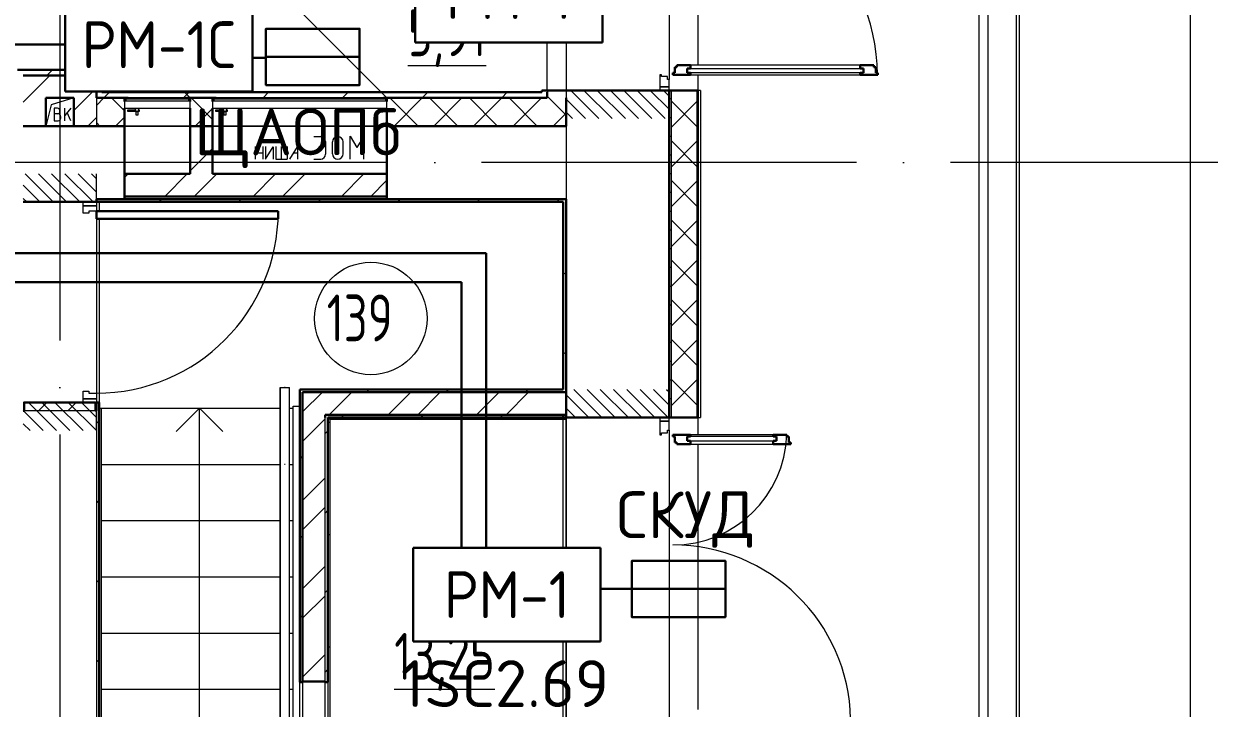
# Model space of a CAD drawing. Header units: millimetres. Extents: x -1073752 to 1436911, y -1379358 to 94781.
# Drawn here: x -1000160 to -993837, y -879231 to -875578 of the extents above; entities that cross this region are included whole.
import ezdxf
from ezdxf.enums import TextEntityAlignment as Align

# ---------------------------------------------------------------- set-up
doc = ezdxf.new("R2010")
doc.units = ezdxf.units.MM
doc.set_wipeout_variables(frame=1)
for name, pattern in [('ADSK_Линия сетки', [25, 20, -2.5, 0, -2.5]), ('ADSK_Сверху', [450, 300, -150]), ('ADSK_Штриховая_ш2 п1_5', [4.5, 3, -1.5])]:
    doc.linetypes.add(name, pattern=pattern)
for name, color, linetype, lineweight in [('RC-Линии_связи-Адресные', 5, 'Continuous', 50), ('RC-Прочее_оборудование', 1, 'Continuous', 30), ('АПС', 5, 'Continuous', 30), ('Двери', 252, 'Continuous', 9), ('Лестницы', 7, 'Continuous', 9), ('лс', 5, 'Continuous', 30), ('Марки помещений', 7, 'Continuous', 20), ('Оборудование', 7, 'Continuous', 18), ('Ограждение', 252, 'Continuous', 9), ('Оси', 252, 'Continuous', 9), ('Перекрытие', 252, 'Continuous', 18), ('Стены внутренние', 7, 'Continuous', 18), ('Стены наружные', 7, 'Continuous', 18), ('Стены штриховка', 7, 'Continuous', 9), ('Стрелки вверх', 7, 'Continuous', 18)]:
    doc.layers.add(name, color=color, linetype=linetype, lineweight=lineweight)
doc.layers.add('Двери открывание', color=7, linetype='Continuous', lineweight=9, true_color=0xc0c0c0)
doc.layers.add('Линии', color=7, linetype='Continuous', lineweight=9, true_color=0x00a600)
doc.styles.add('GOST Common_3', font='', dxfattribs={"height": 3.5})
doc.styles.add('ICOCPEUR', font='isocpeur.ttf', dxfattribs={"height": 250})
doc.styles.add('ISOCPEUR', font='isocpeur.ttf', dxfattribs={"height": 250})
doc.styles.add('RubezhCAD', font='isocpeur.ttf')
doc.styles.get("Standard").update_dxf_attribs({"font": 'arial.ttf'})
doc.styles.get('GOST Common_3').set_extended_font_data('GOST 2.304 type A')
pattern_1 = [(0, (-32119.8, 96), (0, 600), []), (90, (-32119.8, 96), (-600, 4e-14), [])]

# ---------------------------------------------------------------- blocks, each defined once
blk = doc.blocks.new('1 этаж')
at = {"layer": 'Двери', "lineweight": 18, "true_color": 0x636466}
h = blk.add_hatch(dxfattribs=at)
h.set_pattern_fill('FP_2', color=251, angle=-90, style=0, pattern_type=2)
h.set_pattern_definition([(315, (-4580.8, 22276.27), (35.3553, 35.3553), [])])
h.paths.add_polyline_path([(-4855.8, 21391.3), (-4305.8, 21391.3), (-4305.8, 21541.3), (-4855.8, 21541.3)])
h.paths.add_polyline_path([(-4855.8, 22761.3), (-4305.8, 22761.3), (-4305.8, 22911.3), (-4855.8, 22911.3)])
h = blk.add_hatch(dxfattribs=at)
h.set_pattern_fill('FP_2', color=251, angle=-90, style=0, pattern_type=2)
h.set_pattern_definition([(315, (-7555.8, 20411.27), (35.3553, 35.3553), [])])
h.paths.add_polyline_path([(-7750.8, 19726.3), (-7360.8, 19726.3), (-7360.8, 19876.3), (-7750.8, 19876.3)])
h.paths.add_polyline_path([(-7360.8, 20946.3), (-7360.8, 21096.3), (-7750.8, 21096.3), (-7750.8, 20946.3)])
h = blk.add_hatch(dxfattribs=at)
h.set_pattern_fill('FP_2', color=251, angle=-90, style=0, pattern_type=2)
h.set_pattern_definition([(315, (-4580.8, 19071.27), (35.3553, 35.3553), [])])
h.paths.add_polyline_path([(-4855.8, 17946.3), (-4305.8, 17946.3), (-4305.8, 18096.3), (-4855.8, 18096.3)])
h.paths.add_polyline_path([(-4340.6, 19796.3), (-4305.8, 19796.3), (-4305.8, 19946.3), (-4855.8, 19946.3), (-4855.8, 19796.3)])
at = {"layer": 'Ограждение', "true_color": 0x636466}
h = blk.add_hatch(dxfattribs=at)
h.set_pattern_fill('FP_25', color=251, style=0, pattern_type=2)
h.set_pattern_definition(pattern_1)
h.paths.add_polyline_path([(-4870.8, 19786.3), (-4855.8, 19786.3), (-4855.8, 19796.3), (-6125.8, 19796.3), (-6115.8, 19786.3), (-5058.1, 19786.3)])
h = blk.add_hatch(dxfattribs=at)
h.set_pattern_fill('FP_25', color=251, style=0, pattern_type=2)
h.set_pattern_definition(pattern_1)
h.paths.add_polyline_path([(-6125.8, 16656.3), (-6115.8, 16656.3), (-6115.8, 19786.3), (-6125.8, 19796.3), (-6125.8, 16726.3)])
at = {"color": 251, "lineweight": 18, "true_color": 0x636466}
for p, q in [((-7480.8, 21501.3), (-7601.2, 21464.6)), ((-7601.2, 21464.6), (-7630.8, 21351.3)), ((-7568.6, 21446.7), (-7585.2, 21446.7)), ((-7585.2, 21446.7), (-7585.2, 21380)), ((-7496.4, 21446.7), (-7529.7, 21407)), ((-7529.7, 21380), (-7529.7, 21446.7)), ((-7566.7, 21417.1), (-7585.2, 21417.1)), ((-7585.2, 21380), (-7564.9, 21380)), ((-7555.6, 21428.2), (-7555.6, 21433.7)), ((-7550.1, 21394.8), (-7550.1, 21400.4)), ((-7496.4, 21380), (-7516.3, 21422.9))]:
    blk.add_line(p, q, dxfattribs=at)
for centre, radius, start, end in [((-7568.6, 21433.7), 13, 0, 90), ((-7566.7, 21428.2), 11.1, 270, 0), ((-7566.7, 21400.4), 16.7, 0, 90), ((-7564.9, 21394.8), 14.8, 270, 0)]:
    blk.add_arc(centre, radius, start, end, dxfattribs=at)
at = {"layer": 'Двери', "color": 251, "true_color": 0x636466}
for p, q in [((-4346.8, 21625.3), (-4355.8, 21625.3)), ((-4355.8, 21625.3), (-4355.8, 21561.3)), ((-4346.8, 21615.3), (-4346.8, 21625.3)), ((-4209.8, 21658.3), (-3269.8, 21658.3)), ((-4209.8, 21634.3), (-4209.8, 21658.3)), ((-3269.8, 21634.3), (-4209.8, 21634.3)), ((-3287.8, 21675.3), (-4191.8, 21675.3)), ((-4191.8, 21625.3), (-3287.8, 21625.3)), ((-3269.8, 21658.3), (-3269.8, 21634.3)), ((-4314.8, 21615.3), (-4346.8, 21615.3)), ((-4314.8, 21600.3), (-4314.8, 21615.3)), ((-4305.8, 21600.3), (-4314.8, 21600.3)), ((-4305.8, 21561.3), (-4305.8, 21600.3)), ((-4305.8, 21561.3), (-4355.8, 21561.3)), ((-4355.8, 21561.3), (-4355.8, 21541.3)), ((-4355.8, 21561.3), (-4305.8, 21561.3)), ((-4355.8, 21541.3), (-4305.8, 21541.3)), ((-4305.8, 21541.3), (-4305.8, 21561.3)), ((-7430.8, 20946.3), (-7360.8, 20946.3)), ((-7430.8, 20926.3), (-7430.8, 20946.3)), ((-7360.8, 20946.3), (-7360.8, 20926.3)), ((-7430.8, 20886.3), (-7430.8, 20926.3)), ((-7430.8, 20926.3), (-7360.8, 20926.3)), ((-7360.8, 20926.3), (-7430.8, 20926.3)), ((-7400.8, 20886.3), (-7430.8, 20886.3)), ((-7400.8, 20896.3), (-7400.8, 20886.3)), ((-7360.8, 20896.3), (-7400.8, 20896.3)), ((-7360.8, 20926.3), (-7360.8, 20896.3)), ((-7430.8, 19936.3), (-7400.8, 19936.3)), ((-7430.8, 19896.3), (-7430.8, 19936.3)), ((-7400.8, 19936.3), (-7400.8, 19926.3)), ((-7400.8, 19926.3), (-7360.8, 19926.3)), ((-7360.8, 19926.3), (-7360.8, 19896.3)), ((-7360.8, 19896.3), (-7430.8, 19896.3)), ((-7430.8, 19876.3), (-7430.8, 19896.3)), ((-7430.8, 19896.3), (-7360.8, 19896.3)), ((-7360.8, 19876.3), (-7430.8, 19876.3)), ((-7360.8, 19896.3), (-7360.8, 19876.3)), ((-4305.8, 19796.3), (-4355.8, 19796.3)), ((-4355.8, 19796.3), (-4355.8, 19776.3)), ((-4305.8, 19776.3), (-4305.8, 19796.3)), ((-4355.8, 19776.3), (-4305.8, 19776.3)), ((-4305.8, 19776.3), (-4355.8, 19776.3)), ((-4355.8, 19776.3), (-4355.8, 19704.3)), ((-4314.8, 19714.3), (-4314.8, 19729.3)), ((-4314.8, 19729.3), (-4305.8, 19729.3)), ((-4305.8, 19729.3), (-4305.8, 19776.3)), ((-4355.8, 19704.3), (-4346.8, 19704.3)), ((-4346.8, 19704.3), (-4346.8, 19714.3)), ((-4346.8, 19714.3), (-4314.8, 19714.3)), ((-4209.8, 19695.3), (-4209.8, 19671.3)), ((-3733.8, 19695.3), (-4209.8, 19695.3)), ((-4209.8, 19671.3), (-3733.8, 19671.3)), ((-3751.8, 19704.3), (-4191.8, 19704.3)), ((-3733.8, 19671.3), (-3733.8, 19695.3)), ((-4191.8, 19654.3), (-3751.8, 19654.3))]:
    blk.add_line(p, q, dxfattribs=at)
at = {"layer": 'Двери', "color": 251, "lineweight": 30, "true_color": 0x636466}
for p, q in [((-4275.8, 21634.3), (-4285.8, 21634.3)), ((-4285.8, 21634.3), (-4285.8, 21625.3)), ((-4285.8, 21625.3), (-4191.8, 21625.3)), ((-4275.8, 21666.3), (-4275.8, 21634.3)), ((-4265.8, 21666.3), (-4275.8, 21666.3)), ((-4191.8, 21675.3), (-4265.8, 21675.3)), ((-4265.8, 21675.3), (-4265.8, 21666.3)), ((-4191.8, 21658.3), (-4209.8, 21658.3)), ((-4209.8, 21658.3), (-4209.8, 21634.3)), ((-4209.8, 21634.3), (-4191.8, 21634.3)), ((-4191.8, 21675.3), (-4191.8, 21658.3)), ((-4191.8, 21634.3), (-4191.8, 21625.3)), ((-3213.8, 21675.3), (-3287.8, 21675.3)), ((-3287.8, 21675.3), (-3287.8, 21658.3)), ((-3287.8, 21658.3), (-3269.8, 21658.3)), ((-3287.8, 21634.3), (-3287.8, 21625.3)), ((-3269.8, 21634.3), (-3287.8, 21634.3)), ((-3287.8, 21625.3), (-3193.8, 21625.3)), ((-3269.8, 21658.3), (-3269.8, 21634.3)), ((-3213.8, 21666.3), (-3213.8, 21675.3)), ((-3203.8, 21666.3), (-3213.8, 21666.3)), ((-3203.8, 21634.3), (-3203.8, 21666.3)), ((-3193.8, 21634.3), (-3203.8, 21634.3)), ((-3193.8, 21625.3), (-3193.8, 21634.3)), ((-7360.8, 20896.3), (-6390.8, 20896.3)), ((-7360.8, 20856.3), (-7360.8, 20896.3)), ((-6390.8, 20896.3), (-6390.8, 20856.3)), ((-6390.8, 20856.3), (-7360.8, 20856.3)), ((-4191.8, 19704.3), (-4285.8, 19704.3)), ((-4285.8, 19704.3), (-4285.8, 19695.3)), ((-4285.8, 19695.3), (-4275.8, 19695.3)), ((-4275.8, 19695.3), (-4275.8, 19663.3)), ((-4209.8, 19695.3), (-4191.8, 19695.3)), ((-4209.8, 19671.3), (-4209.8, 19695.3)), ((-4191.8, 19671.3), (-4209.8, 19671.3)), ((-4191.8, 19695.3), (-4191.8, 19704.3)), ((-4191.8, 19654.3), (-4191.8, 19671.3)), ((-3677.8, 19704.3), (-3751.8, 19704.3)), ((-3751.8, 19695.3), (-3751.8, 19704.3)), ((-3733.8, 19695.3), (-3751.8, 19695.3)), ((-3751.8, 19671.3), (-3733.8, 19671.3)), ((-3751.8, 19654.3), (-3751.8, 19671.3)), ((-3733.8, 19671.3), (-3733.8, 19695.3)), ((-3677.8, 19695.3), (-3677.8, 19704.3)), ((-3667.8, 19695.3), (-3677.8, 19695.3)), ((-3667.8, 19663.3), (-3667.8, 19695.3)), ((-4275.8, 19663.3), (-4265.8, 19663.3)), ((-4265.8, 19663.3), (-4265.8, 19654.3)), ((-4265.8, 19654.3), (-4191.8, 19654.3)), ((-3751.8, 19654.3), (-3657.8, 19654.3)), ((-3657.8, 19663.3), (-3667.8, 19663.3)), ((-3657.8, 19654.3), (-3657.8, 19663.3))]:
    blk.add_line(p, q, dxfattribs=at)
at = {"layer": 'Двери', "color": 251, "linetype": 'ADSK_Штриховая_ш2 п1_5', "true_color": 0x636466}
for p, q in [((-4305.8, 21541.3), (-4855.8, 21541.3)), ((-4855.8, 21541.3), (-4855.8, 21391.3)), ((-4305.8, 21391.3), (-4305.8, 21541.3)), ((-7210.8, 21351.3), (-5810.8, 21351.3)), ((-7360.8, 20946.3), (-7360.8, 21096.3)), ((-7750.8, 20946.3), (-7360.8, 20946.3)), ((-7210.8, 20961.3), (-5810.8, 20961.3)), ((-4855.8, 19946.3), (-4855.8, 19796.3)), ((-4305.8, 19796.3), (-4305.8, 19946.3)), ((-7360.8, 19876.3), (-7750.8, 19876.3)), ((-7360.8, 19726.3), (-7360.8, 19876.3)), ((-4855.8, 19796.3), (-4305.8, 19796.3))]:
    blk.add_line(p, q, dxfattribs=at)
at = {"layer": 'Двери', "color": 251, "true_color": 0x636466}
blk.add_arc((-7360.8, 20896.3), 970, 270, 0, dxfattribs=at)
at = {"layer": 'Двери открывание', "color": 251, "true_color": 0x636466}
for centre, radius, start, end in [((-4285.8, 21605.3), 1092, 1.04943, 90), ((-4285.8, 19724.3), 608, 270, 358.11493), ((-4285.8, 18168.3), 948, 1.20886, 90)]:
    blk.add_arc(centre, radius, start, end, dxfattribs=at)
at = {"layer": 'Лестницы', "color": 251, "true_color": 0x636466}
for p, q in [((-7335.8, 19546.3), (-6380.4, 19546.3)), ((-7335.8, 19546.3), (-6380.4, 19546.3)), ((-6330.4, 19546.3), (-6310.4, 19546.3)), ((-6330.4, 19546.3), (-6310.4, 19546.3)), ((-7335.8, 19246.3), (-6380.4, 19246.3)), ((-7335.8, 19246.3), (-6380.4, 19246.3)), ((-6330.4, 19246.3), (-6310.4, 19246.3)), ((-6330.4, 19246.3), (-6310.4, 19246.3)), ((-7335.8, 18946.3), (-6380.4, 18946.3)), ((-7335.8, 18946.3), (-6380.4, 18946.3)), ((-6330.4, 18946.3), (-6310.4, 18946.3)), ((-6330.4, 18946.3), (-6310.4, 18946.3)), ((-7335.8, 18646.3), (-6380.4, 18646.3)), ((-7335.8, 18646.3), (-6380.4, 18646.3)), ((-6330.4, 18646.3), (-6310.4, 18646.3)), ((-6330.4, 18646.3), (-6310.4, 18646.3)), ((-7335.8, 18346.3), (-6380.4, 18346.3)), ((-7335.8, 18346.3), (-6380.4, 18346.3)), ((-6330.4, 18346.3), (-6310.4, 18346.3)), ((-6330.4, 18346.3), (-6310.4, 18346.3))]:
    blk.add_line(p, q, dxfattribs=at)
at = {"layer": 'Линии', "color": 251, "linetype": 'ADSK_Сверху', "ltscale": 100, "true_color": 0x636466}
blk.add_line((-1525.1, 10756.3), (-1525.1, 25558.3), dxfattribs=at)
at = {"layer": 'Линии', "color": 251, "lineweight": 18, "ltscale": 100, "true_color": 0x636466}
for p, q in [((-6201, 21295), (-6164.5, 21295)), ((-6138.4, 21268.9), (-6138.4, 21201.1)), ((-6101.9, 21203.7), (-6101.9, 21266.3)), ((-6044.5, 21203.7), (-6044.5, 21266.3)), ((-6008, 21297.6), (-5971.5, 21237.6)), ((-6008, 21175), (-6008, 21297.6)), ((-5934.9, 21297.6), (-5971.5, 21237.6)), ((-5934.9, 21175), (-5934.9, 21297.6)), ((-6513.4, 21242.9), (-6513.4, 21175)), ((-6513.4, 21208.9), (-6473.4, 21208.9)), ((-6473.4, 21242.9), (-6473.4, 21175)), ((-6458.4, 21242.9), (-6458.4, 21175)), ((-6458.4, 21175), (-6418.4, 21240.7)), ((-6418.4, 21240.7), (-6418.4, 21175)), ((-6403.4, 21242.9), (-6403.4, 21175)), ((-6373.4, 21175), (-6373.4, 21242.9)), ((-6343.4, 21242.9), (-6343.4, 21175)), ((-6328.4, 21175), (-6288.4, 21240.7)), ((-6308.4, 21207.9), (-6288.4, 21207.9)), ((-6288.4, 21240.7), (-6288.4, 21175)), ((-6174.9, 21242.9), (-6138.4, 21242.9)), ((-6403.4, 21175), (-6343.4, 21175)), ((-6201, 21175), (-6164.5, 21175))]:
    blk.add_line(p, q, dxfattribs=at)
at = {"layer": 'Линии', "color": 251, "lineweight": 18, "true_color": 0x636466}
for centre, radius, start, end in [((-6164.5, 21268.9), 26.1, 0, 90), ((-6073.2, 21266.3), 28.7, 0, 180), ((-6164.5, 21201.1), 26.1, 270, 0), ((-6073.2, 21203.7), 28.7, 180, 0)]:
    blk.add_arc(centre, radius, start, end, dxfattribs=at)
at = {"layer": 'Марки помещений', "color": 251, "true_color": 0x636466}
blk.add_circle((-5897, 20324.9), 300, dxfattribs=at)
at = {"layer": 'Оборудование', "color": 251, "true_color": 0x636466}
for p, q in [((-5810.8, 21501.3), (-6468.4, 22158.9)), ((-6860.8, 21501.3), (-7108.3, 21748.8)), ((-6879.8, 21501.3), (-7191.8, 21501.3)), ((-7191.8, 21501.3), (-7191.8, 21495.8)), ((-6879.8, 21495.8), (-6879.8, 21501.3)), ((-5829.8, 21501.3), (-6721.8, 21501.3)), ((-6721.8, 21501.3), (-6721.8, 21495.8)), ((-5829.8, 21495.8), (-5829.8, 21501.3)), ((-7210.8, 21482.7), (-7210.8, 21446.3)), ((-7210.8, 21446.3), (-6860.8, 21446.3)), ((-6861.7, 21483.6), (-7209.9, 21483.6)), ((-7203.8, 21493.3), (-7203.8, 21483.6)), ((-6868.8, 21494.3), (-7202.8, 21494.3)), ((-7149.1, 21435.9), (-7195, 21435.9)), ((-7195, 21435.9), (-7195, 21430.9)), ((-7154, 21446.3), (-7154, 21430.4)), ((-7131.2, 21435.9), (-7139.5, 21435.9)), ((-7134.7, 21430.4), (-7134.7, 21446.3)), ((-7131.2, 21430.9), (-7131.2, 21435.9)), ((-6888.8, 21494.5), (-6888.8, 21493.3)), ((-6888.8, 21493.3), (-6888.8, 21494.5)), ((-6867.8, 21483.6), (-6867.8, 21493.3)), ((-6860.8, 21446.3), (-6860.8, 21482.7)), ((-6740.8, 21482.7), (-6740.8, 21446.3)), ((-6740.8, 21446.3), (-5810.8, 21446.3)), ((-5811.7, 21483.6), (-6739.9, 21483.6)), ((-6733.8, 21493.3), (-6733.8, 21483.6)), ((-5818.8, 21494.3), (-6732.8, 21494.3)), ((-6679.1, 21435.9), (-6725, 21435.9)), ((-6725, 21435.9), (-6725, 21430.9)), ((-6684, 21446.3), (-6684, 21430.4)), ((-6661.2, 21435.9), (-6669.5, 21435.9)), ((-6664.7, 21430.4), (-6664.7, 21446.3)), ((-6661.2, 21430.9), (-6661.2, 21435.9)), ((-5817.8, 21483.6), (-5817.8, 21493.3)), ((-5810.8, 21446.3), (-5810.8, 21482.7)), ((-7195, 21430.9), (-7149.1, 21430.9)), ((-7154, 21430.4), (-7134.7, 21430.4)), ((-7152.4, 21430.4), (-7150.4, 21428.4)), ((-7150.4, 21428.4), (-7150.4, 21410.9)), ((-7150.4, 21428.4), (-7138.2, 21428.4)), ((-7150.4, 21410.9), (-7138.2, 21410.9)), ((-7139.5, 21430.9), (-7131.2, 21430.9)), ((-7138.2, 21428.4), (-7136.2, 21430.4)), ((-7138.2, 21410.9), (-7138.2, 21428.4)), ((-6725, 21430.9), (-6679.1, 21430.9)), ((-6684, 21430.4), (-6664.7, 21430.4)), ((-6682.4, 21430.4), (-6680.4, 21428.4)), ((-6680.4, 21428.4), (-6680.4, 21410.9)), ((-6680.4, 21428.4), (-6668.2, 21428.4)), ((-6680.4, 21410.9), (-6668.2, 21410.9)), ((-6669.5, 21430.9), (-6661.2, 21430.9)), ((-6668.2, 21428.4), (-6666.2, 21430.4)), ((-6668.2, 21410.9), (-6668.2, 21428.4))]:
    blk.add_line(p, q, dxfattribs=at)
for points, knots in [([(-7209.9, 21483.6), (-7210, 21483.6), (-7210.1, 21483.6), (-7210.2, 21483.5), (-7210.4, 21483.4), (-7210.5, 21483.3), (-7210.7, 21483.1), (-7210.8, 21482.9), (-7210.8, 21482.7), (-7210.8, 21482.7)], [0, 0, 0, 0, 0.166667, 0.25, 0.333333, 0.5, 0.666667, 0.833333, 1, 1, 1, 1]), ([(-7202.8, 21494.3), (-7202.9, 21494.3), (-7203.1, 21494.3), (-7203.2, 21494.2), (-7203.3, 21494.1), (-7203.4, 21494.1), (-7203.6, 21493.9), (-7203.7, 21493.8), (-7203.8, 21493.6), (-7203.8, 21493.4), (-7203.8, 21493.3)], [0, 0, 0, 0, 0.166667, 0.25, 0.333333, 0.416667, 0.541667, 0.666667, 0.833333, 1, 1, 1, 1]), ([(-7191.8, 21495.8), (-7191.8, 21495.7), (-7191.8, 21495.5), (-7191.9, 21495.2), (-7192, 21495), (-7192.1, 21494.9), (-7192.2, 21494.7), (-7192.4, 21494.6), (-7192.6, 21494.5), (-7192.7, 21494.4), (-7193, 21494.3), (-7193.2, 21494.3), (-7193.3, 21494.3)], [0, 0, 0, 0, 0.166667, 0.25, 0.333333, 0.416667, 0.5, 0.583333, 0.666667, 0.75, 0.833333, 1, 1, 1, 1]), ([(-6878.3, 21494.3), (-6878.4, 21494.3), (-6878.6, 21494.3), (-6878.9, 21494.4), (-6879, 21494.5), (-6879.2, 21494.6), (-6879.4, 21494.7), (-6879.5, 21494.9), (-6879.6, 21495), (-6879.7, 21495.2), (-6879.8, 21495.5), (-6879.8, 21495.7), (-6879.8, 21495.8)], [-1, -1, -1, -1, -0.833333, -0.75, -0.666667, -0.583333, -0.5, -0.416667, -0.333333, -0.25, -0.166667, 0, 0, 0, 0]), ([(-6867.8, 21493.3), (-6867.8, 21493.4), (-6867.8, 21493.6), (-6867.9, 21493.8), (-6868, 21493.9), (-6868.2, 21494.1), (-6868.3, 21494.1), (-6868.4, 21494.2), (-6868.5, 21494.3), (-6868.7, 21494.3), (-6868.8, 21494.3)], [-1, -1, -1, -1, -0.833333, -0.666667, -0.541667, -0.416667, -0.333333, -0.25, -0.166667, 0, 0, 0, 0]), ([(-6860.8, 21482.7), (-6860.8, 21482.7), (-6860.8, 21482.9), (-6860.9, 21483.1), (-6861.1, 21483.3), (-6861.2, 21483.4), (-6861.4, 21483.5), (-6861.5, 21483.6), (-6861.6, 21483.6), (-6861.7, 21483.6)], [-1, -1, -1, -1, -0.833333, -0.666667, -0.5, -0.333333, -0.25, -0.166667, 0, 0, 0, 0]), ([(-6739.9, 21483.6), (-6740, 21483.6), (-6740.1, 21483.6), (-6740.2, 21483.5), (-6740.4, 21483.4), (-6740.5, 21483.3), (-6740.7, 21483.1), (-6740.8, 21482.9), (-6740.8, 21482.7), (-6740.8, 21482.7)], [0, 0, 0, 0, 0.166667, 0.25, 0.333333, 0.5, 0.666667, 0.833333, 1, 1, 1, 1]), ([(-6732.8, 21494.3), (-6732.9, 21494.3), (-6733.1, 21494.3), (-6733.2, 21494.2), (-6733.3, 21494.1), (-6733.4, 21494.1), (-6733.6, 21493.9), (-6733.7, 21493.8), (-6733.8, 21493.6), (-6733.8, 21493.4), (-6733.8, 21493.3)], [0, 0, 0, 0, 0.166667, 0.25, 0.333333, 0.416667, 0.541667, 0.666667, 0.833333, 1, 1, 1, 1]), ([(-6721.8, 21495.8), (-6721.8, 21495.7), (-6721.8, 21495.5), (-6721.9, 21495.2), (-6722, 21495), (-6722.1, 21494.9), (-6722.2, 21494.7), (-6722.4, 21494.6), (-6722.6, 21494.5), (-6722.7, 21494.4), (-6723, 21494.3), (-6723.2, 21494.3), (-6723.3, 21494.3)], [0, 0, 0, 0, 0.166667, 0.25, 0.333333, 0.416667, 0.5, 0.583333, 0.666667, 0.75, 0.833333, 1, 1, 1, 1]), ([(-5828.3, 21494.3), (-5828.4, 21494.3), (-5828.6, 21494.3), (-5828.9, 21494.4), (-5829, 21494.5), (-5829.2, 21494.6), (-5829.4, 21494.7), (-5829.5, 21494.9), (-5829.6, 21495), (-5829.7, 21495.2), (-5829.8, 21495.5), (-5829.8, 21495.7), (-5829.8, 21495.8)], [-1, -1, -1, -1, -0.833333, -0.75, -0.666667, -0.583333, -0.5, -0.416667, -0.333333, -0.25, -0.166667, 0, 0, 0, 0]), ([(-5817.8, 21493.3), (-5817.8, 21493.4), (-5817.8, 21493.6), (-5817.9, 21493.8), (-5818, 21493.9), (-5818.2, 21494.1), (-5818.3, 21494.1), (-5818.4, 21494.2), (-5818.5, 21494.3), (-5818.7, 21494.3), (-5818.8, 21494.3)], [-1, -1, -1, -1, -0.833333, -0.666667, -0.541667, -0.416667, -0.333333, -0.25, -0.166667, 0, 0, 0, 0]), ([(-5810.8, 21482.7), (-5810.8, 21482.7), (-5810.8, 21482.9), (-5810.9, 21483.1), (-5811.1, 21483.3), (-5811.2, 21483.4), (-5811.4, 21483.5), (-5811.5, 21483.6), (-5811.6, 21483.6), (-5811.7, 21483.6)], [-1, -1, -1, -1, -0.833333, -0.666667, -0.5, -0.333333, -0.25, -0.166667, 0, 0, 0, 0])]:
    blk.add_open_spline(points, degree=3, knots=knots, dxfattribs=at)
at = {"layer": 'Ограждение', "color": 251, "true_color": 0x636466}
for p, q in [((-2653.8, 23606.3), (-2653.8, 18006.3)), ((-2603.8, 18006.3), (-2603.8, 23606.3)), ((-6380.4, 19956.3), (-6380.4, 19856.3)), ((-6380.4, 19956.3), (-6330.4, 19956.3)), ((-6380.4, 19546.3), (-6380.4, 19956.3)), ((-6353.1, 19956.3), (-6357.7, 19956.3)), ((-6330.4, 19856.3), (-6330.4, 19956.3)), ((-6330.4, 19546.3), (-6330.4, 19956.3)), ((-6380.4, 19856.3), (-6380.4, 19553.7)), ((-6330.4, 19553.7), (-6330.4, 19856.3)), ((-6310.4, 19856.3), (-6275.8, 19856.3)), ((-6310.4, 19546.3), (-6310.4, 19856.3)), ((-7335.8, 19846.3), (-7335.8, 19546.3)), ((-6115.8, 19786.3), (-6125.8, 19796.3)), ((-6125.8, 19796.3), (-6115.8, 19786.3)), ((-4855.8, 19786.3), (-4855.8, 19796.3)), ((-4855.8, 19796.3), (-4855.8, 19786.3)), ((-4855.8, 19786.3), (-6115.8, 19786.3)), ((-6115.8, 19786.3), (-6115.8, 16656.3)), ((-7335.8, 19546.3), (-7335.8, 17286.4)), ((-6380.4, 19553.7), (-6380.4, 17731.9)), ((-6380.4, 17731.9), (-6380.4, 19546.3)), ((-6330.4, 17755.2), (-6330.4, 19553.7)), ((-6330.4, 17755.2), (-6330.4, 19546.3)), ((-6310.4, 17764.5), (-6310.4, 19546.3))]:
    blk.add_line(p, q, dxfattribs=at)
blk.add_open_spline([(-6353.4, 19546.3), (-6354.1, 19546.3), (-6355.4, 19546.3), (-6356.7, 19546.3), (-6357.4, 19546.3)], degree=3, dxfattribs=at)
at = {"layer": 'Оси', "color": 251, "linetype": 'ADSK_Линия сетки', "ltscale": 100, "true_color": 0x636466}
for p, q in [((-7555.8, 32206.9), (-7555.8, 10956.3)), ((-4855.8, 32206.9), (-4855.8, 10956.3)), ((-805.8, 21156.3), (-72528.1, 21156.3))]:
    blk.add_line(p, q, dxfattribs=at)
at = {"layer": 'Перекрытие', "color": 251, "ltscale": 100, "true_color": 0x636466}
for p, q in [((-2453.8, 18021.3), (-2453.8, 23591.3)), ((-7345.8, 19846.3), (-6380.4, 19846.3)), ((-6330.4, 19846.3), (-6310.4, 19846.3)), ((-4855.8, 18096.3), (-4855.8, 19796.3))]:
    blk.add_line(p, q, dxfattribs=at)
at = {"layer": 'Стены внутренние', "color": 251, "true_color": 0x636466}
for p, q in [((-4955.8, 21541.3), (-4955.8, 22761.3)), ((-4305.8, 22702.3), (-4305.8, 21600.3)), ((-4153.8, 22761.3), (-4153.8, 21675.3)), ((-4153.8, 21625.3), (-4153.8, 21541.3)), ((-4855.8, 21541.3), (-4855.8, 21501.3)), ((-6860.8, 21351.3), (-7210.8, 21351.3)), ((-5810.8, 21351.3), (-6740.8, 21351.3)), ((-7360.8, 20896.3), (-7360.8, 19926.3)), ((-7365.8, 19831.3), (-7745.8, 19831.3)), ((-4855.8, 19796.3), (-4855.8, 15471.3)), ((-4153.8, 19796.3), (-4153.8, 19704.3)), ((-4305.8, 19729.3), (-4305.8, 18163.3)), ((-4153.8, 19654.3), (-4153.8, 18238.3))]:
    blk.add_line(p, q, dxfattribs=at)
at = {"layer": 'Стены внутренние', "color": 251, "linetype": 'Continuous', "lineweight": 9, "true_color": 0x636466}
for p, q in [((-7360.8, 21460.9), (-7320.4, 21501.3)), ((-7210.8, 21431.8), (-7280.3, 21501.3)), ((-6740.8, 21386), (-6856, 21501.3)), ((-5645.4, 21351.3), (-5795.4, 21501.3)), ((-5773.4, 21351.3), (-5623.4, 21501.3)), ((-5433.3, 21351.3), (-5583.3, 21501.3)), ((-5561.3, 21351.3), (-5411.3, 21501.3)), ((-5221.1, 21351.3), (-5371.1, 21501.3)), ((-5349.1, 21351.3), (-5199.1, 21501.3)), ((-5009, 21351.3), (-5159, 21501.3)), ((-5137, 21351.3), (-4987, 21501.3)), ((-4955.8, 21532.5), (-4947, 21541.3)), ((-4946.9, 21501.3), (-4955.8, 21510.2)), ((-4855.8, 21410.2), (-4946.9, 21501.3)), ((-4155.8, 21533.6), (-4153.8, 21533.6)), ((-6834, 21351.3), (-6740.8, 21444.5)), ((-4155.8, 21346.6), (-4295.8, 21486.6)), ((-4295.8, 21343.9), (-4155.8, 21483.9)), ((-7258.3, 21351.3), (-7210.8, 21398.8)), ((-4924.9, 21351.3), (-4855.8, 21420.3)), ((-7342.4, 21351.3), (-7360.8, 21369.6)), ((-4155.8, 21134.5), (-4295.8, 21274.5)), ((-4295.8, 21131.8), (-4155.8, 21271.8)), ((-4155.8, 21228.8), (-4153.8, 21228.8)), ((-4155.8, 20922.3), (-4295.8, 21062.3)), ((-4295.8, 20919.7), (-4155.8, 21059.7)), ((-4155.8, 20710.2), (-4295.8, 20850.2)), ((-4295.8, 20707.5), (-4155.8, 20847.5)), ((-4153.8, 20801.4), (-4155.8, 20798)), ((-4155.8, 20498.1), (-4295.8, 20638.1)), ((-4295.8, 20495.4), (-4155.8, 20635.4)), ((-4155.8, 20619.2), (-4153.8, 20619.2)), ((-4155.8, 20285.9), (-4295.8, 20425.9)), ((-4295.8, 20283.3), (-4155.8, 20423.3)), ((-4155.8, 20416), (-4153.8, 20416)), ((-4155.8, 20073.8), (-4295.8, 20213.8)), ((-4295.8, 20071.1), (-4155.8, 20211.1)), ((-4155.8, 20111.2), (-4153.8, 20111.2)), ((-4155.8, 19861.7), (-4295.8, 20001.7)), ((-4295.8, 19859), (-4155.8, 19999)), ((-4154.2, 19841.6), (-4155.8, 19844.5))]:
    blk.add_line(p, q, dxfattribs=at)
at = {"layer": 'Стены внутренние', "color": 251, "lineweight": 30, "true_color": 0x636466}
for p, q in [((-7210.8, 21482.9), (-7210.8, 21501.3)), ((-6860.8, 21501.3), (-6860.8, 21482.9)), ((-6740.8, 21482.9), (-6740.8, 21501.3)), ((-5810.8, 21501.3), (-5810.8, 21482.9)), ((-4305.8, 21541.3), (-4955.8, 21541.3)), ((-4955.8, 21531.3), (-4955.8, 21501.3)), ((-4855.8, 21351.3), (-4855.8, 21501.3)), ((-4305.8, 19796.3), (-4305.8, 21541.3)), ((-4153.8, 21541.3), (-4295.8, 21541.3)), ((-4153.8, 21541.3), (-4153.8, 19796.3)), ((-7210.8, 20961.3), (-7210.8, 21446.3)), ((-6860.8, 21446.3), (-6860.8, 21351.3)), ((-6740.8, 21351.3), (-6740.8, 21446.3)), ((-5810.8, 21446.3), (-5810.8, 20961.3)), ((-7480.8, 21351.3), (-7630.8, 21351.3)), ((-7210.8, 21351.3), (-7360.8, 21351.3)), ((-6860.8, 21351.3), (-6740.8, 21351.3)), ((-4855.8, 21351.3), (-5810.8, 21351.3)), ((-7750.8, 20946.3), (-7360.8, 20946.3)), ((-7360.8, 20946.3), (-7360.8, 20961.3)), ((-7745.8, 19831.3), (-7750.8, 19831.3)), ((-7360.8, 19831.3), (-7365.8, 19831.3)), ((-4855.8, 19796.3), (-4305.8, 19796.3)), ((-4153.8, 19796.3), (-4295.8, 19796.3))]:
    blk.add_line(p, q, dxfattribs=at)
at = {"layer": 'Стены наружные', "color": 251, "true_color": 0x636466}
for p, q in [((-2438.8, 23703.6), (-2438.8, 13189.1)), ((-4138.8, 21541.3), (-4153.8, 21541.3)), ((-4138.8, 21541.3), (-4138.8, 19796.3)), ((-7345.8, 20946.3), (-7345.8, 20896.3)), ((-7345.8, 20856.3), (-7345.8, 19876.3)), ((-7360.8, 19831.3), (-7360.8, 15456.3)), ((-4153.8, 19796.3), (-4138.8, 19796.3)), ((-4870.8, 18096.3), (-4870.8, 19786.3)), ((-6275.8, 17780.7), (-6275.8, 18384)), ((-6260.8, 18384), (-6260.8, 17787.7)), ((-6140.8, 16656.3), (-6140.8, 18384.2)), ((-6125.8, 18384.2), (-6125.8, 16656.3))]:
    blk.add_line(p, q, dxfattribs=at)
at = {"layer": 'Стены наружные', "color": 251, "lineweight": 30, "true_color": 0x636466}
for p, q in [((-7330.8, 21651.3), (-7780.8, 21651.3)), ((-7330.8, 21531.3), (-7330.8, 21651.3)), ((-7360.8, 21621.3), (-7750.8, 21621.3)), ((-7360.8, 21501.3), (-7360.8, 21621.3)), ((-7630.8, 21501.3), (-7480.8, 21501.3)), ((-7630.8, 21351.3), (-7630.8, 21501.3)), ((-7480.8, 21501.3), (-7480.8, 21351.3)), ((-7360.8, 21501.3), (-7191.8, 21501.3)), ((-4985.8, 21531.3), (-7330.8, 21531.3)), ((-6879.8, 21501.3), (-6721.8, 21501.3)), ((-5829.8, 21501.3), (-4955.8, 21501.3)), ((-4955.8, 21541.3), (-4985.8, 21541.3)), ((-4985.8, 21541.3), (-4985.8, 21531.3)), ((-4295.8, 21541.3), (-4305.8, 21541.3)), ((-7750.8, 21351.3), (-7630.8, 21351.3)), ((-7480.8, 21351.3), (-7360.8, 21351.3)), ((-6860.8, 21351.3), (-6860.8, 21096.3)), ((-6740.8, 21096.3), (-6740.8, 21351.3)), ((-6860.8, 21096.3), (-7210.8, 21096.3)), ((-5810.8, 21096.3), (-6740.8, 21096.3)), ((-4855.8, 20961.3), (-7360.8, 20961.3)), ((-7360.8, 20946.3), (-4870.8, 20946.3)), ((-7210.8, 20976.3), (-5810.8, 20976.3)), ((-4870.8, 20946.3), (-4870.8, 19946.3)), ((-4855.8, 19796.3), (-4855.8, 20961.3)), ((-4870.8, 19946.3), (-6275.8, 19946.3)), ((-6275.8, 19946.3), (-6275.8, 18384)), ((-4855.8, 19931.3), (-6260.8, 19931.3)), ((-6260.8, 18384), (-6260.8, 19931.3)), ((-7745.8, 19876.3), (-7745.8, 19831.3)), ((-7365.8, 19876.3), (-7745.8, 19876.3)), ((-7365.8, 19831.3), (-7365.8, 19876.3)), ((-7345.8, 19876.3), (-7360.8, 19876.3)), ((-7360.8, 19876.3), (-7360.8, 19831.3)), ((-7345.8, 15471.3), (-7345.8, 19876.3)), ((-6140.8, 19796.3), (-6140.8, 19811.3)), ((-4855.8, 19811.3), (-6140.8, 19811.3)), ((-6125.8, 19796.3), (-4855.8, 19796.3)), ((-6125.8, 18384.2), (-6125.8, 19796.3)), ((-4870.8, 19811.3), (-4870.8, 19796.3)), ((-4305.8, 19796.3), (-4295.8, 19796.3)), ((-6275.8, 18384), (-6260.8, 18384)), ((-6260.8, 18387.6), (-6140.8, 18387.6)), ((-6140.8, 18387.6), (-6140.8, 18384.2)), ((-6140.8, 18384.2), (-6125.8, 18384.2))]:
    blk.add_line(p, q, dxfattribs=at)
at = {"layer": 'Стены наружные', "color": 251, "linetype": 'Continuous', "lineweight": 9, "true_color": 0x636466}
for p, q in [((-7624.7, 21621.3), (-7594.7, 21651.3)), ((-7728.6, 21501.3), (-7608.6, 21621.3)), ((-7750.8, 21479.1), (-7728.6, 21501.3)), ((-7480.8, 21434.8), (-7414.3, 21501.3)), ((-7414.3, 21501.3), (-7360.8, 21554.8)), ((-7320.4, 21501.3), (-7290.4, 21531.3)), ((-6896.2, 21501.3), (-6866.2, 21531.3)), ((-6471.9, 21501.3), (-6441.9, 21531.3)), ((-6047.7, 21501.3), (-6017.7, 21531.3)), ((-5623.4, 21501.3), (-5593.4, 21531.3)), ((-5199.1, 21501.3), (-5169.1, 21531.3)), ((-4295.8, 21496), (-4305.8, 21496)), ((-7407.2, 21351.3), (-7360.8, 21397.6)), ((-4295.8, 21396), (-4305.8, 21396)), ((-4295.8, 21296), (-4305.8, 21296)), ((-6860.8, 21111.9), (-6740.8, 21231.9)), ((-4295.8, 21196), (-4305.8, 21196)), ((-7210.8, 21076.2), (-7190.7, 21096.3)), ((-6996.4, 20976.3), (-6876.4, 21096.3)), ((-6839.2, 20976.3), (-6719.2, 21096.3)), ((-6524.9, 20976.3), (-6404.9, 21096.3)), ((-6367.8, 20976.3), (-6247.8, 21096.3)), ((-6053.5, 20976.3), (-5933.5, 21096.3)), ((-5896.3, 20976.3), (-5810.8, 21061.8)), ((-4295.8, 21096), (-4305.8, 21096)), ((-4295.8, 20996), (-4305.8, 20996)), ((-7026.9, 20946.3), (-7011.9, 20961.3)), ((-6602.7, 20946.3), (-6587.7, 20961.3)), ((-6178.4, 20946.3), (-6163.4, 20961.3)), ((-5754.1, 20946.3), (-5739.1, 20961.3)), ((-5329.9, 20946.3), (-5314.9, 20961.3)), ((-4905.6, 20946.3), (-4890.6, 20961.3)), ((-4295.8, 20896), (-4305.8, 20896)), ((-4295.8, 20796), (-4305.8, 20796)), ((-4295.8, 20696), (-4305.8, 20696)), ((-4870.8, 20556.8), (-4855.8, 20571.8)), ((-4295.8, 20596), (-4305.8, 20596)), ((-4295.8, 20496), (-4305.8, 20496)), ((-4295.8, 20396), (-4305.8, 20396)), ((-4295.8, 20296), (-4305.8, 20296)), ((-4295.8, 20196), (-4305.8, 20196)), ((-4870.8, 20132.5), (-4855.8, 20147.5)), ((-4295.8, 20096), (-4305.8, 20096)), ((-4295.8, 19996), (-4305.8, 19996)), ((-6260.8, 19826), (-6155.5, 19931.3)), ((-6118.4, 19811.3), (-5998.4, 19931.3)), ((-5920.6, 19931.3), (-5905.6, 19946.3)), ((-5804.1, 19811.3), (-5684.1, 19931.3)), ((-5646.9, 19811.3), (-5526.9, 19931.3)), ((-5496.3, 19931.3), (-5481.3, 19946.3)), ((-5332.6, 19811.3), (-5212.6, 19931.3)), ((-5175.4, 19811.3), (-5055.4, 19931.3)), ((-5072.1, 19931.3), (-5057.1, 19946.3)), ((-7669.9, 19831.3), (-7624.9, 19876.3)), ((-7512.8, 19831.3), (-7467.8, 19876.3)), ((-4295.8, 19896), (-4305.8, 19896)), ((-6055.6, 19796.3), (-6040.6, 19811.3)), ((-5631.3, 19796.3), (-5616.3, 19811.3)), ((-5207.1, 19796.3), (-5192.1, 19811.3)), ((-4861.1, 19811.3), (-4855.8, 19816.6)), ((-7360.8, 19763.9), (-7345.8, 19778.9)), ((-6260.8, 19668.8), (-6140.8, 19788.8)), ((-6140.8, 19711.1), (-6125.8, 19726.1)), ((-6275.8, 19576.1), (-6260.8, 19591.1)), ((-6260.8, 19354.5), (-6140.8, 19474.5)), ((-7360.8, 19339.6), (-7345.8, 19354.6)), ((-6260.8, 19197.4), (-6140.8, 19317.4)), ((-6140.8, 19286.8), (-6125.8, 19301.8)), ((-6275.8, 19151.8), (-6260.8, 19166.8)), ((-6260.8, 18883.1), (-6140.8, 19003.1)), ((-7360.8, 18915.3), (-7345.8, 18930.3)), ((-6260.8, 18725.9), (-6140.8, 18845.9)), ((-6140.8, 18862.5), (-6125.8, 18877.5)), ((-6275.8, 18727.5), (-6260.8, 18742.5)), ((-6260.8, 18411.6), (-6140.8, 18531.6)), ((-7360.8, 18491.1), (-7345.8, 18506.1)), ((-6140.8, 18438.3), (-6125.8, 18453.3))]:
    blk.add_line(p, q, dxfattribs=at)
at = {"layer": 'Стены штриховка', "color": 251, "true_color": 0x636466}
for p, q in [((-7360.8, 21501.3), (-7360.8, 21351.3)), ((-4955.8, 21541.3), (-4955.8, 21531.3)), ((-4295.8, 21541.3), (-4295.8, 19796.3)), ((-4155.8, 21539.3), (-4295.8, 21539.3)), ((-4155.8, 19798.3), (-4155.8, 21539.3)), ((-6140.8, 18387.6), (-6140.8, 19796.3)), ((-4295.8, 19798.3), (-4155.8, 19798.3))]:
    blk.add_line(p, q, dxfattribs=at)
at = {"layer": 'Стрелки вверх', "color": 251, "true_color": 0x636466}
for p, q in [((-6810.8, 19846.3), (-6935.8, 19721.3)), ((-6810.8, 19546.3), (-6810.8, 19846.3)), ((-6810.8, 19846.3), (-6685.8, 19721.3)), ((-6810.8, 19246.3), (-6810.8, 19546.3)), ((-6810.8, 18946.3), (-6810.8, 19246.3)), ((-6810.8, 18646.3), (-6810.8, 18946.3)), ((-6810.8, 18346.3), (-6810.8, 18646.3)), ((-6810.8, 18046.3), (-6810.8, 18346.3))]:
    blk.add_line(p, q, dxfattribs=at)
at = {"layer": 'Марки помещений', "color": 251, "true_color": 0x636466, "style": 'GOST Common_3', "width": 0.9}
for s, p in [('%%U5,91', (-5699.4, 21723.9)), ('139', (-6131.9, 20202.6)), ('%%U13,25', (-5772, 18396.9))]:
    blk.add_text(s, height=250, dxfattribs=at).set_placement(p)
blk = doc.blocks.new('РМ1')
at = {"layer": 'RC-Прочее_оборудование'}
blk.add_point((0, 0), dxfattribs=at)
blk.add_attdef('PSTN', text='', height=2.5, dxfattribs=at).set_placement((5.721, 2.541), align=Align.BOTTOM_CENTER)
blk.add_wipeout([(4.999, 2.501), (4.999, -2.501), (-4.999, -2.501), (-4.999, 2.501)]).dxf.layer = 'RC-Прочее_оборудование'
blk.add_wipeout([(-4.999, -2.501), (-4.999, 2.501), (4.999, 2.501), (4.999, -2.501)]).dxf.layer = 'RC-Прочее_оборудование'
for p, q in [((-4.999, 2.501), (4.999, 2.501)), ((-4.999, -2.501), (-4.999, 2.501)), ((-4.999, 2.501), (-4.999, 2.501)), ((4.999, 2.501), (4.999, -2.501)), ((4.999, -2.501), (-4.999, -2.501))]:
    blk.add_line(p, q, dxfattribs=at)
at = {"layer": 'RC-Прочее_оборудование', "ltscale": 100, "style": 'ISOCPEUR', "width": 0.9}
blk.add_text('РМ-1', height=2.5, dxfattribs=at).set_placement((0.001, -0.001), align=Align.MIDDLE)
blk = doc.blocks.new('РМ-1С')
at = {"layer": 'RC-Прочее_оборудование'}
blk.add_point((0, 0), dxfattribs=at)
blk.add_attdef('PSTN', text='', height=2.5, dxfattribs=at).set_placement((5.515, 2.595), align=Align.BOTTOM_CENTER)
blk.add_wipeout([(4.999, 2.501), (4.999, -2.501), (-4.999, -2.501), (-4.999, 2.501)]).dxf.layer = 'RC-Прочее_оборудование'
blk.add_wipeout([(-4.999, -2.501), (-4.999, 2.501), (4.999, 2.501), (4.999, -2.501)]).dxf.layer = 'RC-Прочее_оборудование'
for p, q in [((-4.999, 2.501), (4.999, 2.501)), ((-4.999, -2.501), (-4.999, 2.501)), ((4.999, 2.501), (4.999, -2.501)), ((4.999, -2.501), (-4.999, -2.501))]:
    blk.add_line(p, q, dxfattribs=at)
at = {"layer": 'RC-Прочее_оборудование', "ltscale": 100, "style": 'ISOCPEUR', "width": 0.9}
blk.add_text('РМ-1С', height=2.5, dxfattribs=at).set_placement((0.001, -0.001), align=Align.MIDDLE)

msp = doc.modelspace()

# ---------------------------------------------------------------- linework, layer by layer
at = {"layer": 'АПС', "color": 1, "lineweight": 30}
msp.add_lwpolyline([(-998368, -875905.5), (-998868, -875905.5), (-998868, -875605.5), (-998368, -875605.5), (-998368, -875905.5), (-998368, -875755.5), (-998868, -875755.5)], dxfattribs=at)
at = {"layer": 'АПС', "color": 3, "lineweight": 30}
msp.add_lwpolyline([(-996417.2, -878744), (-996917.2, -878744), (-996917.2, -878444), (-996417.2, -878444), (-996417.2, -878744), (-996417.2, -878594), (-996917.2, -878594)], dxfattribs=at)
at = {"layer": 'лс', "color": 5}
msp.add_line((-999938.7, -875690.1), (-1000570.3, -875690.1), dxfattribs=at)
at = {"layer": 'лс', "color": 96, "true_color": 0x008800}
for p, q in [((-998938.9, -875759.9), (-998868, -875759.9)), ((-996917.2, -878594), (-997083.1, -878594))]:
    msp.add_line(p, q, dxfattribs=at)
at = {"layer": 'лс'}
for p, q in [((-997693.1, -876802.3), (-1000570.3, -876802.3)), ((-997693.1, -878374), (-997693.1, -876802.3)), ((-1000560.2, -876957.9), (-997824.6, -876957.9)), ((-997824.6, -876957.9), (-997824.6, -878374))]:
    msp.add_line(p, q, dxfattribs=at)

# ---------------------------------------------------------------- block references
msp.add_blockref('1 этаж', (-992411.4, -897475.7))

# ---------------------------------------------------------------- texts
at = {"layer": 'RC-Линии_связи-Адресные', "color": 0, "linetype": 'Continuous', "lineweight": 40, "ltscale": 15, "char_height": 250, "width": 2971.683, "style": 'ICOCPEUR'}
for s, insert, attachment_point in [('ЩАОПб', (-999250.7, -876189.5), 4), ('СКУД', (-996630.8, -878072.9), 2)]:
    msp.add_mtext(s, dxfattribs=dict(at, insert=insert, attachment_point=attachment_point))

# ---------------------------------------------------------------- next in the draw order: block references
ref = msp.add_blockref('РМ1', (-997572, -875427.8), dxfattribs=dict(xscale=100, yscale=100, zscale=100))
ref.add_attrib('PSTN', '1SC2.67', dxfattribs={"layer": 'RC-Прочее_оборудование', "color": 0, "height": 250, "style": 'RubezhCAD'}).set_placement((-998242.8, -874883.5), align=Align.TOP_CENTER)
at = {"lineweight": 9}
ref = msp.add_blockref('РМ-1С', (-999438.8, -875690.1), dxfattribs=dict(at, xscale=100, yscale=100, zscale=100))
ref.add_attrib('PSTN', '1SC2.68', dxfattribs={"layer": 'RC-Прочее_оборудование', "color": 0, "height": 250, "style": 'ICOCPEUR'}).set_placement((-999468, -875352.7), align=Align.BOTTOM_CENTER)
ref = msp.add_blockref('РМ1', (-997583, -878624.1), dxfattribs=dict(xscale=100, yscale=100, zscale=100))
ref.add_attrib('PSTN', '1SC2.69', dxfattribs={"layer": 'RC-Прочее_оборудование', "color": 0, "height": 250, "style": 'RubezhCAD'}).set_placement((-997592.5, -878973.9), align=Align.TOP_CENTER)

doc.saveas('drawing.dxf')
